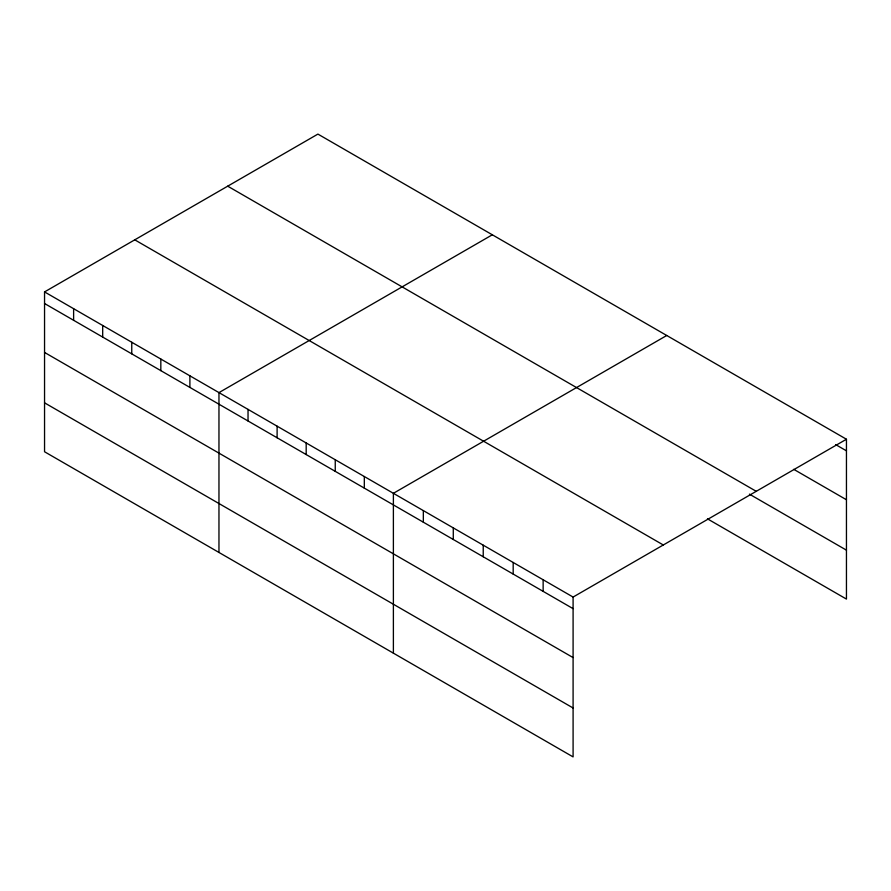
<?xml version="1.0" encoding="UTF-8"?>
<svg xmlns="http://www.w3.org/2000/svg" width="891" height="891" viewBox="0 0 891 891"><rect width="100%" height="100%" fill="white"/><g stroke="black" fill="none" stroke-linecap="round" stroke-linejoin="round"><path stroke-width="1.34" d="M573.091 657.58L573.091 597.059L44.55 291.914L44.55 451.759L573.091 756.904L573.091 657.58L44.55 352.435M707.476 518.852L846.45 599.086L846.45 439.241L317.909 134.096L44.55 291.914M492.333 234.79L218.963 392.619L218.963 552.465M666.746 335.484L393.388 493.313L393.388 653.159M573.091 597.059L846.45 439.241M835.669 444.609L846.45 450.835M793.736 469.323L846.45 499.751M227.706 186.174L756.236 491.32M749.409 494.137L846.45 550.159M134.764 239.835L663.294 544.98M44.55 303.508L573.091 608.653M44.55 402.832L573.091 707.989M543.142 579.774L543.142 591.368M513.183 562.477L513.183 574.071M483.234 545.192L483.234 556.775M453.285 527.895L453.285 539.489M423.336 510.61L423.336 522.193M364.319 476.529L364.319 488.123M335.25 459.745L335.25 471.339M306.181 442.961L306.181 454.555M277.112 426.176L277.112 437.771M248.032 409.392L248.032 420.986M189.894 375.835L189.894 387.418M160.826 359.051L160.826 370.634M131.757 342.267L131.757 353.85M102.688 325.482L102.688 337.076M73.619 308.698L73.619 320.292"/></g></svg>
